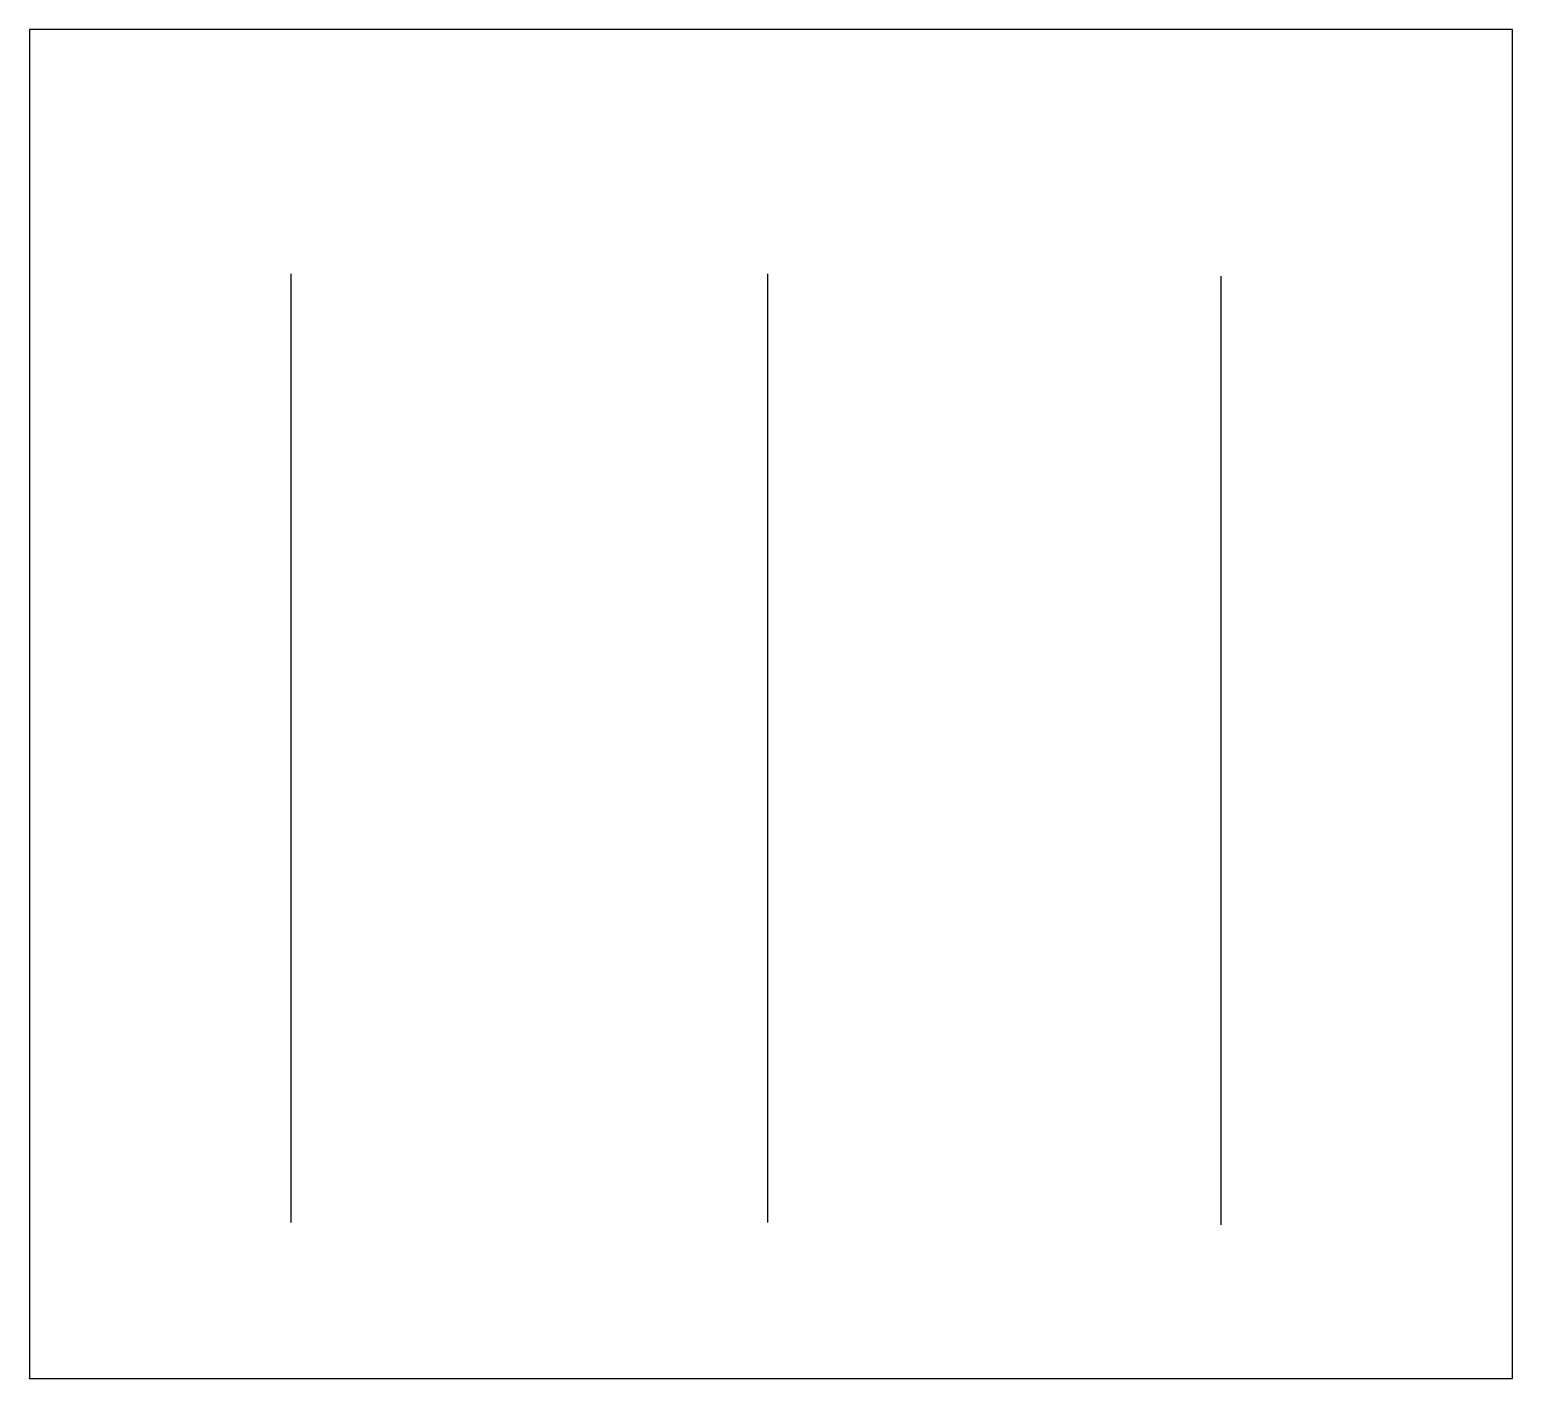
# Model space of a CAD drawing. Header units: millimetres. Extents: x 0 to 2500, y 0 to 2275.
import ezdxf

# ---------------------------------------------------------------- set-up
doc = ezdxf.new("R2010")
doc.units = ezdxf.units.MM

msp = doc.modelspace()

# ---------------------------------------------------------------- linework, layer by layer
for p, q in [((441.2, 263), (441.2, 1863)), ((1244.4, 263), (1244.4, 1863)), ((2008.9, 259.2), (2008.9, 1859.2))]:
    msp.add_line(p, q)
for points in [[(0, 0), (2500, 0), (2500, 2275), (0, 2275)], [(0, 0), (0, 0), (0, 0.9), (0, 0.9)]]:
    msp.add_lwpolyline(points, close=True)

doc.saveas('drawing.dxf')
